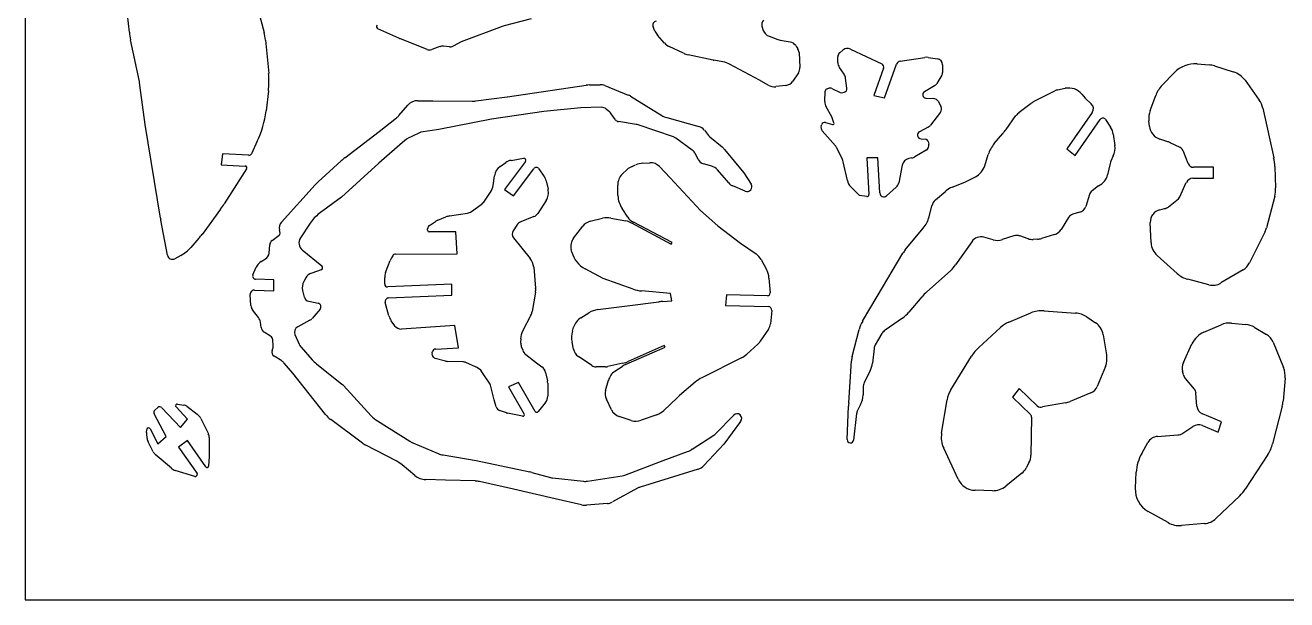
# Model space of a CAD drawing. Extents: x -388 to 195, y -213 to 246.
# Drawn here: x -388 to -44.5, y -213 to -56.7 of the extents above; entities that cross this region are included whole.
import ezdxf

# ---------------------------------------------------------------- set-up
doc = ezdxf.new("R2010")
doc.units = 0
doc.layers.add('CYAN', color=4, linetype='CONTINUOUS')

msp = doc.modelspace()

# ---------------------------------------------------------------- linework, layer by layer
at = {"layer": 'CYAN'}
for p, q in [((-388, 246), (-388, -213)), ((-359.65, -58.6), (-361.11, -45.19)), ((-324.52, -52.97), (-322.99, -58.63)), ((-286.27, -60.21), (-292, -57.66)), ((-258.11, -57.04), (-269.34, -61.16)), ((-250.25, -54.98), (-257.62, -56.89)), ((-216.54, -58.28), (-217.04, -57.11)), ((-187.41, -56.94), (-187.04, -58.08)), ((-356.93, -72.04), (-359.33, -60.64)), ((-322.62, -60.76), (-321.72, -69.78)), ((-278.61, -63.29), (-286, -60.31)), ((-269.34, -61.16), (-271.52, -62.37)), ((-213.96, -61.53), (-215.82, -59.42)), ((-185.48, -59.69), (-183.1, -60.55)), ((-182.43, -60.73), (-179.7, -61.25)), ((-275.14, -62.52), (-277.3, -63.29)), ((-272.52, -62.57), (-274.13, -62.4)), ((-208.73, -64.33), (-212.68, -62.49)), ((-200.73, -66.16), (-207.52, -64.75)), ((-178.21, -62.25), (-177.69, -63.01)), ((-177.3, -64.11), (-177.11, -68.22)), ((-166.76, -66.81), (-166.76, -65.25)), ((-166.24, -64.18), (-165.35, -63.44)), ((-163.34, -63.19), (-154.79, -67.23)), ((-198.02, -66.66), (-200.55, -66.2)), ((-188.11, -71.62), (-196.22, -67.29)), ((-165.05, -70.03), (-166.33, -68.18)), ((-154.32, -68.39), (-156.97, -75.83)), ((-154.07, -76.48), (-150.76, -67.28)), ((-149.76, -66.46), (-143.04, -65.44)), ((-142.12, -65.44), (-139.64, -65.81)), ((-138.23, -67.45), (-138.23, -69.54)), ((-68.92, -67.23), (-65.64, -67.48)), ((-64.23, -67.75), (-59.08, -69.36)), ((-185.73, -72.98), (-188.11, -71.62)), ((-177.5, -69.63), (-179, -71.88)), ((-164.28, -73.85), (-164.66, -71.05)), ((-138.43, -70.3), (-139.77, -72.51)), ((-78.46, -73), (-75.19, -69.61)), ((-55.88, -71.67), (-52.02, -77.06)), ((-355.36, -83.69), (-356.78, -72.96)), ((-321.8, -74.57), (-322.44, -79.97)), ((-256.65, -76.18), (-235.23, -73.01)), ((-234.37, -72.93), (-231.44, -72.86)), ((-230.18, -73.08), (-223.81, -75.69)), ((-180.94, -73.08), (-183.64, -73.4)), ((-170.28, -77.47), (-170.16, -74.61)), ((-169.64, -73.97), (-169.2, -73.82)), ((-168.35, -73.9), (-166.1, -74.95)), ((-165.42, -75.01), (-165.01, -74.9)), ((-140.41, -73.15), (-143.2, -74.84)), ((-113.27, -77.39), (-107.71, -74.54)), ((-106.97, -74.27), (-104.84, -73.85)), ((-100.33, -75.46), (-99.43, -76.55)), ((-286.25, -81.26), (-283.8, -78.43)), ((-281.12, -77.22), (-277, -77.22)), ((-277, -77.22), (-266.34, -77.35)), ((-265.3, -77.29), (-256.82, -76.2)), ((-223.18, -76), (-214.71, -81.22)), ((-168.35, -81.63), (-169.94, -78.93)), ((-156.97, -75.83), (-154.07, -76.48)), ((-142.79, -76.5), (-140.71, -76.62)), ((-139.37, -77.47), (-138.68, -78.79)), ((-117.36, -80.37), (-114.08, -77.91)), ((-99.43, -76.55), (-97.75, -78.06)), ((-81.71, -79.92), (-80.21, -75.8)), ((-291.6, -85.62), (-286.91, -81.89)), ((-261.09, -82.23), (-275.37, -85.03)), ((-246.78, -80.17), (-261.09, -82.23)), ((-236.74, -79.13), (-246.78, -80.17)), ((-231.19, -79), (-236.74, -79.13)), ((-228.84, -80.34), (-229.83, -79.5)), ((-227.32, -82.4), (-228.44, -80.79)), ((-213.32, -81.83), (-204.59, -84.26)), ((-167.8, -83.24), (-168.35, -81.63)), ((-138.8, -80.34), (-141.51, -83.86)), ((-120.95, -85.05), (-118.25, -81.29)), ((-97.47, -80.42), (-104.44, -90.28)), ((-102.16, -92.17), (-95.29, -82.33)), ((-93.86, -82.35), (-92.49, -84.43)), ((-51.04, -79.25), (-48.09, -92.76)), ((-351.2, -109.17), (-355.36, -83.69)), ((-300.95, -92.74), (-291.6, -85.62)), ((-280.25, -85.77), (-282.95, -87.04)), ((-275.37, -85.03), (-280.25, -85.77)), ((-221.7, -83.66), (-226.51, -82.9)), ((-211.53, -87.06), (-221.15, -83.8)), ((-203.1, -85.23), (-201.96, -86.69)), ((-171.27, -84.09), (-171.15, -83.74)), ((-167.41, -89.46), (-171.01, -85.38)), ((-170.11, -83.19), (-168.25, -83.72)), ((-142.17, -84.41), (-144.48, -85.66)), ((-81.88, -84.21), (-82.04, -82.67)), ((-324.83, -88.27), (-326.43, -91.67)), ((-285.31, -88.57), (-291.75, -94.18)), ((-206.38, -90.65), (-210.85, -87.42)), ((-201.59, -87.06), (-198.27, -89.81)), ((-144.08, -87.63), (-142.89, -87.7)), ((-142.15, -88.35), (-142, -89.04)), ((-124.16, -88.91), (-121.84, -86.19)), ((-91.75, -86.37), (-91.3, -89.37)), ((-76.95, -88.38), (-79.1, -87.66)), ((-73.58, -89.99), (-76.23, -88.67)), ((-334.27, -91.72), (-334.66, -94.67)), ((-327.1, -92.08), (-334.27, -91.72)), ((-204.79, -93.18), (-205.49, -91.72)), ((-197.6, -90.48), (-192.37, -96.83)), ((-165.52, -93.21), (-167, -90.09)), ((-155.85, -92.74), (-158.83, -92.74)), ((-158.83, -92.74), (-158.28, -102.75)), ((-155.33, -102.33), (-155.85, -92.74)), ((-142.69, -90.68), (-145.77, -92.49)), ((-126.76, -94.92), (-125.81, -91.89)), ((-104.44, -90.28), (-102.16, -92.17)), ((-91.75, -92.24), (-92.42, -93.68)), ((-71.37, -94.35), (-72.66, -91)), ((-334.66, -94.67), (-328.14, -94.99)), ((-327.74, -95.8), (-333.82, -105.31)), ((-308.26, -99.33), (-301.99, -93.6)), ((-291.75, -94.18), (-301.92, -103.47)), ((-258.73, -95.14), (-257.17, -94.03)), ((-251.79, -93.73), (-257.47, -101.36)), ((-255.73, -93.46), (-252.31, -92.89)), ((-255.04, -103.08), (-249.56, -95.74)), ((-248.12, -95.76), (-246.76, -97.72)), ((-225.44, -97.22), (-224.1, -95.96)), ((-222.79, -95.09), (-221.8, -94.7)), ((-219.84, -94.23), (-217.9, -94.13)), ((-215.35, -95.12), (-212.43, -98.17)), ((-201.1, -95.04), (-203.33, -94.42)), ((-196.46, -99.6), (-199.56, -96.04)), ((-164.14, -98.96), (-165.3, -93.85)), ((-149.21, -94.75), (-150.15, -99.53)), ((-146.58, -92.81), (-147.45, -92.99)), ((-92.64, -94.28), (-93.31, -97.37)), ((-64.45, -95.34), (-69.93, -95.34)), ((-64.45, -98.31), (-64.45, -95.34)), ((-47.77, -95.14), (-47.55, -100.97)), ((-260.62, -100.3), (-260.25, -97.62)), ((-246.17, -99.01), (-245.66, -101.32)), ((-212.43, -98.17), (-204.17, -107.14)), ((-192.37, -96.83), (-190.34, -99.95)), ((-135.6, -100.74), (-132.18, -99.41)), ((-132.18, -99.41), (-129.26, -97.89)), ((-73.63, -103.42), (-71.87, -99.46)), ((-70.08, -98.31), (-64.45, -98.31)), ((-318.23, -110.26), (-309.03, -100.1)), ((-262.97, -104.54), (-261.29, -102.08)), ((-257.47, -101.36), (-255.04, -103.08)), ((-226.63, -103.03), (-226.68, -100.2)), ((-191.97, -101.86), (-195.35, -100.42)), ((-160.81, -103.03), (-163.24, -100.62)), ((-158.9, -103.32), (-160.81, -103.03)), ((-150.85, -100.74), (-153.51, -103.09)), ((-140.19, -104.21), (-137.34, -101.79)), ((-98.25, -102.75), (-99.26, -105.98)), ((-95.74, -100.35), (-97.55, -101.74)), ((-301.92, -103.47), (-307.93, -107.94)), ((-266.47, -107.36), (-263.86, -105.45)), ((-246.21, -104.41), (-248.46, -107.87)), ((-141.93, -108.82), (-141.18, -105.8)), ((-76.75, -106.1), (-73.98, -103.88)), ((-47.8, -103.22), (-50.03, -111.82)), ((-349.29, -119.27), (-351.1, -109.74)), ((-334.81, -106.74), (-339.85, -113.59)), ((-275.64, -109.72), (-273.46, -108.85)), ((-272.44, -108.58), (-267.58, -107.82)), ((-249.51, -108.75), (-253.08, -110.19)), ((-234.19, -110.04), (-230.79, -109.22)), ((-228.54, -109.17), (-224.45, -109.94)), ((-223.93, -108.93), (-225.49, -106.57)), ((-204.17, -107.14), (-199.46, -111.28)), ((-103.92, -108.97), (-105.93, -112.25)), ((-100.92, -107.58), (-102.76, -108.11)), ((-79.05, -106.89), (-77.79, -106.59)), ((-318.62, -113.29), (-318.81, -112.4)), ((-310.42, -110.54), (-313.09, -114.57)), ((-278.47, -112.47), (-278.47, -112.12)), ((-270.78, -112.92), (-277.99, -112.94)), ((-277.97, -111.18), (-276.34, -110.08)), ((-270.36, -118.84), (-270.78, -112.92)), ((-254.17, -111.11), (-255.16, -112.62)), ((-238.69, -114.59), (-236.2, -111.35)), ((-222.89, -110.49), (-212.13, -116.29)), ((-211.88, -115.79), (-222.41, -110.29)), ((-199.46, -111.28), (-193.26, -115.99)), ((-148.38, -117.82), (-143.48, -111.9)), ((-81.46, -115.87), (-81.7, -110.39)), ((-50.4, -112.79), (-54.66, -121.34)), ((-340.69, -114.6), (-342.94, -117.15)), ((-321.62, -118.69), (-321.44, -116.41)), ((-320.78, -115.25), (-318.82, -113.81)), ((-255.06, -114.53), (-250.5, -120.18)), ((-212.13, -116.29), (-211.88, -115.79)), ((-193.26, -115.99), (-189.02, -118.92)), ((-130.29, -115.58), (-134.68, -121.87)), ((-124.45, -115.08), (-127, -114.38)), ((-118.82, -114.02), (-121.97, -115.02)), ((-114.96, -114.76), (-117.16, -114.03)), ((-112.35, -114.88), (-113.59, -114.95)), ((-107.79, -113.66), (-111.31, -114.7)), ((-345.62, -119.31), (-347.26, -120.2)), ((-312.58, -117.83), (-307.25, -122.16)), ((-287.17, -118.94), (-270.36, -118.84)), ((-239.17, -118.42), (-239.35, -117.73)), ((-156.08, -130.47), (-149.04, -118.74)), ((-74.35, -124.27), (-79.82, -119.36)), ((-326.01, -124.57), (-325.12, -122.53)), ((-323.73, -120.97), (-322.57, -120.23)), ((-307.45, -123.23), (-310, -124.1)), ((-289.87, -124), (-288.61, -120.67)), ((-249.56, -122.49), (-249.04, -128.24)), ((-230.69, -125.58), (-235.58, -122.98)), ((-187.66, -120.45), (-186.2, -123.13)), ((-136.02, -123.38), (-142.59, -129.28)), ((-56.42, -123.23), (-62.45, -126.82)), ((-320.33, -126), (-325.27, -125.78)), ((-320.33, -128.98), (-320.33, -126)), ((-311.61, -125.44), (-312.16, -126.38)), ((-290.12, -127.15), (-290.12, -125.34)), ((-222.44, -128.49), (-230.69, -125.58)), ((-185.5, -125.49), (-185.21, -129.53)), ((-65.72, -127.29), (-71.49, -125.81)), ((-326.56, -132.97), (-326.75, -129.97)), ((-325.54, -128.73), (-320.33, -128.98)), ((-312.48, -128.88), (-312.01, -130.67)), ((-271.85, -127.12), (-289.32, -127.89)), ((-289.05, -130.87), (-271.85, -130.1)), ((-271.85, -130.1), (-271.85, -127.12)), ((-249.07, -129.3), (-249.97, -134.58)), ((-212.28, -129.7), (-220.23, -128.98)), ((-211.98, -131.63), (-212.28, -129.7)), ((-197.1, -130), (-197.35, -132.97)), ((-185.92, -130.27), (-197.1, -130)), ((-160, -137.21), (-156.08, -130.47)), ((-310.82, -131.78), (-308.27, -132.33)), ((-307.72, -133.94), (-309.92, -136.49)), ((-288.98, -135.77), (-289.97, -132.13)), ((-232.06, -134.06), (-224.82, -133.09)), ((-224.82, -133.09), (-215.45, -131.93)), ((-214.51, -131.86), (-211.98, -131.63)), ((-197.35, -132.97), (-185.65, -133.24)), ((-143.84, -130.56), (-147.4, -134.76)), ((-324.45, -136.24), (-326.14, -134.09)), ((-310.49, -136.96), (-313.82, -138.71)), ((-287.41, -138.45), (-288.36, -137.09)), ((-250.3, -135.55), (-252.58, -139.91)), ((-236.69, -136.27), (-234.51, -134.93)), ((-184.74, -134.28), (-185.08, -137.9)), ((-149.16, -136.37), (-153.9, -139.69)), ((-120.19, -137.45), (-114.21, -134.95)), ((-110.61, -134.38), (-102.04, -135)), ((-98.97, -136.06), (-96.58, -137.63)), ((-323.78, -138.95), (-323.96, -137.48)), ((-321.2, -141.28), (-322.99, -140.2)), ((-271, -138.38), (-285.53, -139.35)), ((-270.06, -144.45), (-271, -138.38)), ((-238.99, -139.91), (-238.68, -138.87)), ((-185.61, -139.34), (-187.86, -142.69)), ((-162.87, -146.85), (-160.96, -139.47)), ((-154.73, -140.58), (-156.55, -143.61)), ((-128.4, -144.36), (-122.44, -138.9)), ((-67.11, -140.23), (-62.42, -138.18)), ((-59.6, -137.73), (-55.68, -138.1)), ((-53.36, -138.86), (-50.03, -140.83)), ((-320.46, -143.88), (-320.61, -142.27)), ((-314.56, -140.85), (-313.44, -143.43)), ((-253.1, -142.04), (-253.12, -143.01)), ((-252.93, -144.1), (-252.56, -145.09)), ((-238.75, -144.8), (-239.12, -142.94)), ((-214.01, -143.8), (-223.83, -148.19)), ((-213.76, -144.3), (-214.01, -143.8)), ((-188.55, -143.48), (-191.53, -146.18)), ((-94.48, -140.88), (-93.56, -146.33)), ((-72.66, -148.49), (-70.33, -143.41)), ((-48.26, -142.89), (-45.41, -149.85)), ((-320.78, -145.17), (-320.53, -144.4)), ((-318.13, -148.04), (-320.21, -146.75)), ((-312.9, -144.28), (-309.87, -147.72)), ((-277.23, -145.86), (-277.16, -145.54)), ((-276.86, -147), (-277.14, -146.56)), ((-273.53, -148.07), (-276.43, -147.33)), ((-276.21, -144.8), (-270.06, -144.45)), ((-251.69, -146.31), (-248.84, -148.57)), ((-233.74, -149.26), (-237.39, -146.83)), ((-224.4, -148.92), (-213.76, -144.3)), ((-193, -147.19), (-203.77, -152.58)), ((-156.9, -144.62), (-157.34, -148.59)), ((-136.01, -155.89), (-130.37, -146.75)), ((-315.18, -151.37), (-317.51, -148.59)), ((-308.68, -148.84), (-301.82, -154.32)), ((-268.87, -148.27), (-273.09, -148.14)), ((-265.18, -149.73), (-268.03, -148.47)), ((-261.58, -154.09), (-263.69, -150.97)), ((-248.84, -148.57), (-247.34, -149.61)), ((-229.98, -149.61), (-232.58, -149.61)), ((-225.27, -148.66), (-229.38, -149.53)), ((-227.47, -150.84), (-225.51, -149.53)), ((-163.78, -159.44), (-163.04, -147.97)), ((-157.99, -150.74), (-159.55, -153.92)), ((-93.91, -149.53), (-96.14, -154.98)), ((-72.68, -151.71), (-72.88, -150.92)), ((-306.23, -162.59), (-315.18, -151.37)), ((-253.7, -153.89), (-256.43, -155.08)), ((-249.16, -161.75), (-253.7, -153.89)), ((-246.31, -151.14), (-245.82, -153.45)), ((-245.74, -154.04), (-245.75, -157.56)), ((-230, -156.03), (-229.23, -153.3)), ((-205.62, -153.81), (-209.85, -157.44)), ((-69.67, -155.71), (-72.14, -152.78)), ((-44.98, -152.68), (-45.51, -158.95)), ((-301.37, -154.74), (-293.81, -162.94)), ((-260.34, -158.61), (-261.34, -154.64)), ((-256.43, -155.08), (-252.16, -162.47)), ((-159.87, -155.21), (-159.9, -157.29)), ((-117.38, -155.51), (-119.22, -157.86)), ((-119.22, -157.86), (-114.31, -162.57)), ((-112.45, -160.25), (-117.38, -155.51)), ((-97.85, -156.69), (-103.5, -159.03)), ((-69.02, -160.29), (-69.24, -156.77)), ((-352.71, -161.41), (-351.86, -160.67)), ((-350.83, -160.74), (-345.77, -166.14)), ((-343.79, -163.91), (-346.94, -160.54)), ((-346.54, -159.77), (-344.83, -160.02)), ((-344.01, -160.36), (-341.19, -162.5)), ((-259.77, -160.54), (-260.34, -158.61)), ((-246.36, -159.35), (-248.32, -161.8)), ((-228.37, -161.33), (-229.78, -158.41)), ((-210.5, -158.03), (-214.11, -161.48)), ((-164.19, -169.41), (-163.86, -160.29)), ((-160.55, -159.91), (-161.36, -161.51)), ((-138.5, -167.68), (-137.01, -158.58)), ((-104.76, -159.4), (-111.06, -160.54)), ((-45.76, -160.34), (-48.37, -170.58)), ((-349.66, -168.57), (-352.91, -162.45)), ((-345.77, -166.14), (-343.79, -163.91)), ((-340.22, -163.66), (-338.14, -167.85)), ((-296.19, -170.36), (-304.82, -163.98)), ((-292.12, -164.33), (-283.3, -169.86)), ((-256.97, -162.17), (-258.83, -161.53)), ((-252.58, -163.07), (-256.72, -162.25)), ((-222.99, -164.23), (-226.26, -163.17)), ((-216.04, -162.67), (-220.28, -164.18)), ((-199.96, -167.78), (-195.15, -162.84)), ((-193.24, -164.48), (-197.82, -170.7)), ((-161.63, -162.37), (-162.47, -169.56)), ((-113.98, -163.36), (-114.18, -173.68)), ((-62.25, -164.58), (-67.48, -162.42)), ((-63.22, -167.41), (-62.25, -164.58)), ((-354.94, -167.46), (-354.87, -166.69)), ((-354.02, -166.51), (-351.89, -170.55)), ((-206.4, -171.99), (-200.5, -168.2)), ((-79.7, -168.57), (-74.22, -168.15)), ((-72.78, -167.65), (-70.11, -165.87)), ((-67.5, -165.62), (-63.22, -167.41)), ((-353.16, -172.73), (-354.52, -170.01)), ((-351.89, -170.55), (-349.66, -168.57)), ((-343.86, -169.68), (-346.24, -171.47)), ((-346.24, -171.47), (-341.22, -178.62)), ((-338.8, -176.87), (-343.86, -169.68)), ((-337.89, -168.87), (-337.89, -174.07)), ((-287.02, -175.24), (-295.23, -170.96)), ((-282.46, -170.28), (-275.57, -173.23)), ((-197.82, -170.7), (-203.2, -176.45)), ((-84.01, -173.21), (-82.35, -170.26)), ((-348.22, -177.22), (-352.59, -173.48)), ((-337.89, -174.07), (-338.09, -176.67)), ((-274.23, -173.6), (-265.2, -175.11)), ((-265.2, -175.11), (-250.63, -178.23)), ((-224.75, -179.11), (-214.33, -175.11)), ((-214.33, -175.11), (-207.66, -172.71)), ((-133.99, -180.22), (-137.93, -171.79)), ((-49.64, -173.47), (-55.83, -182.92)), ((-341.83, -179.43), (-347.16, -177.81)), ((-281.91, -179.21), (-285.38, -176.33)), ((-250.1, -178.36), (-245, -179.77)), ((-204.81, -177.47), (-220.61, -182.37)), ((-116.66, -178.58), (-121, -182.08)), ((-114.73, -175.78), (-115.45, -177.15)), ((-85.75, -182.65), (-85.5, -178.29)), ((-273.61, -180.42), (-278.96, -180.3)), ((-265.48, -180.69), (-273.61, -180.42)), ((-255.04, -182.92), (-264.31, -180.84)), ((-244.45, -179.87), (-236, -180.77)), ((-234.93, -180.74), (-225.49, -179.3)), ((-243.69, -185.58), (-255.04, -182.92)), ((-221.33, -182.67), (-228.15, -186.4)), ((-124.67, -183.33), (-129.4, -183.22)), ((-57.32, -184.71), (-63.81, -190.91)), ((-236.55, -187.19), (-243.69, -185.58)), ((-229.5, -186.82), (-235.16, -187.29)), ((-76.85, -192.02), (-82.28, -188.97)), ((-66.88, -192.27), (-73.18, -192.81)), ((-388, -213), (195, -213))]:
    msp.add_line(p, q, dxfattribs=at)
for centre, radius, start, end in [((-291.74, -57.1), 0.613, 138.1492, 245.2295), ((-256.4, -61.79), 5.05, 103.9136, 109.7879), ((-216.01, -56.67), 1.12, 102.1554, 203.3042), ((-212.72, -56.66), 4.15, 202.9747, 221.6576), ((-185.95, -56.47), 1.54, 133.0465, 197.8372), ((-184.64, -57.31), 2.53, 197.7637, 250.5184), ((-339.47, -56.43), 20.3, 186.1301, 191.9459), ((-335.59, -61.92), 13.03, 5.1123, 14.6409), ((-283.61, -53.19), 7.51, 249.2701, 251.4854), ((-210.96, -58.87), 4, 221.4891, 244.5669), ((-181.47, -55.95), 4.88, 250.4893, 258.6924), ((-180.2, -63.61), 2.41, 34.5092, 78.1529), ((-277.96, -61.54), 1.87, 249.444, 290.556), ((-274.38, -64.63), 2.24, 83.5834, 110.0071), ((-272.33, -60.93), 1.65, 263.5231, 299.2552), ((-206.29, -59.3), 5.59, 244.159, 257.361), ((-179.43, -64.26), 2.13, 4.0892, 35.6764), ((-165.35, -65.27), 1.41, 129.0482, 178.8494), ((-164.15, -64.89), 1.89, 64.5879, 129.4616), ((-199.28, -59.58), 6.74, 257.6346, 259.1424), ((-199.14, -72.78), 6.22, 61.9866, 79.6554), ((-179.43, -68.34), 2.32, 326.2898, 2.9711), ((-164.36, -66.81), 2.4, 179.9453, 214.8305), ((-155.21, -68.08), 0.951, 340.6013, 63.4042), ((-149.56, -67.72), 1.28, 98.9678, 159.507), ((-142.58, -68.56), 3.15, 81.653, 98.347), ((-139.89, -67.45), 1.66, 0.0169, 81.5267), ((-69.51, -75.11), 7.91, 85.6918, 135.8959), ((-66.11, -73.82), 6.36, 72.8291, 85.8151), ((-368.53, -74.47), 11.85, 7.3369, 11.829), ((-343.83, -71.83), 22.2, 352.9293, 5.3044), ((-181.27, -70.38), 2.72, 276.8029, 326.4746), ((-166.94, -71.34), 2.3, 7.4105, 34.8442), ((-139.73, -69.56), 1.5, 330.2739, 0.9035), ((-60.95, -75.33), 6.25, 35.8382, 72.5799), ((-234.16, -80.27), 7.34, 91.6288, 98.4194), ((-231.34, -75.96), 3.1, 68.0241, 91.8984), ((-184.05, -70.03), 3.4, 240.3435, 276.8103), ((-169.44, -74.66), 0.72, 105.9027, 176.0055), ((-168.87, -74.99), 1.21, 64.5633, 105.8298), ((-165.67, -74.05), 0.997, 244.7256, 284.3746), ((-165.22, -73.97), 0.949, 283.2882, 7.4299), ((-142.74, -75.61), 0.895, 121.0528, 266.7878), ((-141.43, -71.49), 1.95, 301.4561, 328.5439), ((-106.33, -77.17), 2.97, 102.3352, 117.6898), ((-103.92, -78.39), 4.63, 39.1393, 101.4151), ((-72.78, -78.51), 7.91, 135.8982, 159.9771), ((-281.12, -80.79), 3.57, 90.0006, 138.6494), ((-266.24, -69.96), 7.4, 269.2379, 277.3105), ((-258.05, -67.47), 8.82, 277.9987, 279.1395), ((-225.41, -79.62), 4.25, 58.3701, 67.8021), ((-167.63, -77.61), 2.66, 176.9135, 209.7959), ((-140.8, -78.25), 1.63, 28.8145, 86.8642), ((-139.94, -79.47), 1.43, 322.6792, 28.7642), ((-110.62, -82.45), 5.71, 117.6086, 127.3553), ((-98.9, -79.39), 1.76, 324.299, 48.9528), ((-56.82, -80.51), 5.91, 12.3245, 35.7847), ((-349.31, -76.75), 27.06, 334.7977, 353.1641), ((-290.07, -77.94), 5.06, 308.6736, 318.9968), ((-231.15, -81.03), 2.02, 49.0373, 91.0607), ((-230.43, -82.17), 2.42, 34.6869, 48.8459), ((-226.33, -81.71), 1.21, 215.0636, 261.74), ((-211.85, -76.58), 5.45, 238.3854, 254.4174), ((-114.81, -83.73), 4.21, 127.0897, 144.5666), ((-94.58, -82.81), 0.859, 32.1412, 145.7721), ((-75.96, -82), 6.12, 160.1037, 186.2811), ((-222.21, -86.94), 3.31, 71.3647, 81.0363), ((-205.32, -87.01), 2.84, 38.8202, 75.1643), ((-170.01, -84.51), 1.33, 161.606, 221.1753), ((-170.35, -84.01), 0.848, 73.6955, 161.5085), ((-168.15, -83.37), 0.369, 254.241, 19.5871), ((-144.01, -86.59), 1.04, 117.1099, 265.9621), ((-143.16, -82.55), 2.11, 298.0504, 321.6418), ((-135.05, -74.96), 17.34, 319.6061, 324.3964), ((-96.58, -87.11), 4.89, 8.7603, 33.2297), ((-77.81, -83.78), 4.09, 186.0892, 251.6055), ((-278.7, -96.13), 10.04, 115.0715, 131.1794), ((-212.36, -89.49), 2.56, 53.8824, 71.2561), ((-200.01, -85.09), 2.52, 219.197, 231.1691), ((-142.96, -88.54), 0.838, 13.1205, 85.1065), ((-143.48, -89.38), 1.52, 301.3729, 12.7738), ((-117.63, -94.47), 8.58, 139.6126, 162.5346), ((-78.71, -93.68), 5.59, 63.5797, 71.584), ((-327.08, -91.38), 0.709, 267.983, 335.2548), ((-291.88, -104.69), 15, 127.2084, 132.377), ((-208.04, -92.93), 2.82, 25.3331, 53.8257), ((-201.41, -93.62), 4.93, 39.5013, 50.4987), ((-169.41, -91.22), 2.67, 25.1374, 41.2314), ((-147.13, -90.24), 2.63, 282.0206, 301.2362), ((-96.16, -90.09), 4.91, 333.9784, 8.4224), ((-74.43, -91.68), 1.89, 20.8856, 63.3404), ((-328.17, -95.51), 0.521, 326.3287, 87.0707), ((-256.65, -98.12), 3.63, 124.9818, 172.1413), ((-255.19, -96.93), 3.52, 98.8973, 124.2797), ((-252.21, -93.41), 0.53, 322.6479, 100.8376), ((-248.85, -96.27), 0.887, 34.8428, 143.0705), ((-220.99, -99.24), 4.52, 113.3869, 133.4165), ((-219.43, -100.22), 6.01, 93.8846, 113.17), ((-217.71, -97.4), 3.28, 44.0745, 93.4502), ((-202.7, -92.2), 2.31, 205.1706, 254.2899), ((-201.97, -98.08), 3.16, 40.3499, 73.9647), ((-168.35, -94.54), 3.13, 12.6815, 25.2002), ((-147.01, -95.19), 2.25, 101.405, 168.595), ((-131.59, -93.41), 5.06, 297.4386, 342.6449), ((-89.92, -94.95), 2.8, 153.0972, 166.0924), ((-69.93, -93.8), 1.54, 200.7607, 269.9971), ((-61.55, -95.8), 13.79, 2.7521, 12.7373), ((-300.29, -108.07), 11.83, 132.3667, 137.6333), ((-249.7, -99.86), 3.63, 13.4878, 36.0357), ((-222.71, -100.1), 3.97, 133.5095, 181.4589), ((-194.12, -97.58), 3.09, 220.7733, 246.5917), ((-160.83, -98.25), 3.38, 192.0624, 224.4314), ((-152.32, -99.09), 2.21, 311.7887, 348.6248), ((-97.48, -96.45), 4.27, 294.0628, 347.4982), ((-70.1, -100.25), 1.93, 89.3524, 155.8168), ((-264.73, -99.75), 4.15, 325.8807, 352.404), ((-249.63, -102.21), 4.07, 327.2214, 12.6269), ((-219.91, -102.82), 6.72, 181.7708, 213.9416), ((-191.47, -100.64), 1.32, 247.4567, 31.376), ((-158.83, -102.78), 0.55, 262.7375, 2.6813), ((-154.24, -102.28), 1.09, 182.6209, 312.2666), ((-133.27, -106.57), 6.28, 111.7775, 130.3348), ((-96.31, -103.34), 2.03, 127.6372, 162.9585), ((-55.21, -101.28), 7.66, 345.3433, 2.3745), ((-356.4, -90.78), 26.85, 323.5156, 327.2422), ((-266.09, -102.4), 3.78, 306.0149, 325.4928), ((-138.25, -106.52), 3.01, 129.9859, 166.1885), ((-101.57, -105.26), 2.41, 285.4817, 342.6836), ((-78.37, -104.04), 2.62, 282.6865, 308.1182), ((-74.74, -102.92), 1.22, 308.3717, 335.9195), ((-328.45, -105.39), 23.06, 189.4372, 190.8783), ((-302.09, -116.04), 9.98, 125.7989, 146.559), ((-274.2, -113.31), 3.87, 111.8878, 123.5648), ((-271.73, -113.24), 4.72, 98.6687, 111.4779), ((-267.96, -105.31), 2.54, 278.4236, 305.8936), ((-250.38, -106.65), 2.28, 292.4542, 327.3866), ((-229.55, -114.42), 5.35, 79.0914, 103.4466), ((-220.51, -106.64), 4.11, 213.6841, 242.3713), ((-149.48, -106.94), 7.78, 320.4158, 345.9942), ((-102.21, -110.06), 2.03, 105.5845, 147.5178), ((-78.26, -110.24), 3.44, 103.3273, 182.51), ((-316.44, -111.9), 2.42, 137.466, 191.8617), ((-319.14, -113.39), 0.529, 307.2433, 10.6112), ((-277.32, -112.12), 1.14, 124.3687, 179.9831), ((-277.99, -112.47), 0.471, 180, 270), ((-253.79, -113.51), 1.63, 147.0997, 218.8958), ((-252.16, -112.38), 2.38, 112.7069, 147.5412), ((-233.32, -113.56), 3.63, 103.8637, 142.508), ((-225.47, -115.3), 5.45, 61.7893, 79.2576), ((-108.7, -110.53), 3.25, 286.2409, 328.2697), ((-54.78, -110.58), 4.91, 333.2239, 345.325), ((-351.65, -104.65), 14.8, 317.7856, 322.8943), ((-319.81, -116.56), 1.63, 126.3949, 174.7228), ((-311.04, -115.92), 2.45, 146.6173, 231.1517), ((-235.78, -116.83), 3.68, 142.4018, 194.0269), ((-127.79, -117.3), 3.03, 74.8415, 145.3775), ((-123.3, -110.81), 4.42, 255.0149, 287.6215), ((-118, -116.61), 2.71, 71.907, 107.6012), ((-113.76, -111.18), 3.77, 251.531, 272.6275), ((-112.54, -110.56), 4.32, 272.5649, 286.6142), ((-76.5, -115.68), 4.96, 182.208, 227.9837), ((-347.93, -118.99), 1.39, 191.5515, 298.8642), ((-350.62, -110.36), 10.26, 299.1974, 318.5059), ((-323.63, -118.52), 2.02, 301.9265, 355.0566), ((-282.9, -122.86), 6.11, 145.3859, 159.0533), ((-287.18, -119.81), 0.867, 89.2657, 150.8714), ((-253.92, -122.92), 4.38, 5.7199, 38.7367), ((-232.26, -116.67), 7.13, 194.2138, 242.2773), ((-191.7, -122.66), 4.6, 28.5846, 54.3739), ((-142.57, -122.64), 7.55, 140.3348, 148.9529), ((-321.88, -124.02), 3.56, 121.3415, 155.4022), ((-307.65, -122.64), 0.627, 289.4964, 49.2643), ((-191.23, -125.91), 5.75, 4.2489, 28.9371), ((-141.92, -116.81), 8.83, 311.9132, 325.055), ((-58.78, -119.26), 4.61, 300.7114, 333.1767), ((-325.22, -124.92), 0.867, 156.1485, 266.6653), ((-309.2, -128.03), 3.38, 150.8029, 194.5718), ((-309.07, -126.85), 2.9, 108.5789, 150.9157), ((-286.35, -125.34), 3.77, 159.1164, 179.9516), ((-69.79, -119.23), 6.79, 227.8895, 255.4805), ((-64.65, -123.13), 4.3, 255.642, 300.84), ((-325.59, -129.9), 1.17, 87.5097, 183.7129), ((-289.35, -127.12), 0.769, 181.9534, 271.7762), ((-253.01, -128.67), 4, 350.9333, 6.2537), ((-219.41, -120.13), 8.89, 250.0534, 264.6799), ((-185.9, -129.58), 0.696, 267.9872, 4.0622), ((-133.77, -139.1), 13.2, 131.9245, 139.6924), ((-324.55, -132.85), 2.01, 183.5213, 218.0454), ((-310.52, -130.27), 1.54, 194.8834, 258.8955), ((-308.46, -133.29), 0.985, 319.1141, 78.7178), ((-289.01, -131.86), 0.993, 92.1679, 195.803), ((-214.2, -141.85), 9.99, 91.7662, 97.1861), ((-185.68, -134.19), 0.942, 354.0574, 88.4072), ((-326.39, -137.74), 2.44, 5.9212, 37.6058), ((-311.44, -135.24), 1.96, 298.8051, 320.4751), ((-284.91, -134.68), 4.21, 195.0282, 214.915), ((-253.2, -134.01), 3.28, 332.0444, 349.9912), ((-234.27, -140.17), 4.6, 121.8229, 163.5377), ((-231.26, -140.18), 6.18, 97.4313, 121.7566), ((-153.15, -141.47), 8.06, 148.0636, 165.5684), ((-154.56, -128.68), 9.39, 305.0757, 319.6715), ((-111.22, -142.17), 7.81, 85.5416, 112.5088), ((-102.5, -141.35), 6.36, 56.2726, 85.794), ((-322.12, -138.77), 1.67, 186.0152, 238.4457), ((-313.02, -140.19), 1.68, 118.4869, 203.5403), ((-285.68, -137.24), 2.12, 214.9491, 273.9668), ((-248.54, -142.03), 4.57, 152.3658, 180.1644), ((-232.98, -141.69), 6.27, 163.4504, 191.4221), ((-188.13, -137.61), 3.06, 325.5268, 354.446), ((-152.19, -142.12), 2.97, 125.1041, 148.7036), ((-117.18, -144.59), 7.75, 112.8331, 132.7108), ((-99.29, -141.69), 4.88, 9.5816, 56.3333), ((-64.55, -146.03), 6.35, 113.769, 155.5494), ((-60.15, -143.41), 5.7, 84.4625, 113.5224), ((-56.2, -143.65), 5.58, 59.3047, 84.602), ((-321.87, -142.35), 1.27, 3.8054, 58.0817), ((-321.74, -143.96), 1.29, 339.8772, 3.4965), ((-310.48, -142.11), 3.24, 204.0025, 221.7945), ((-249.88, -143.01), 3.24, 180.0302, 199.7435), ((-191.54, -140.17), 4.46, 312.0723, 325.629), ((-154.39, -144.92), 2.52, 148.5888, 173.1781), ((-52.18, -144.47), 4.23, 21.8935, 59.3851), ((-319.5, -145.6), 1.36, 161.3464, 238.2331), ((-276.36, -146.11), 0.902, 164.1798, 210.1662), ((-276.16, -145.84), 1.04, 92.7484, 163.2603), ((-276.24, -146.63), 0.723, 210.9856, 254.2515), ((-250.03, -144.2), 2.68, 199.5037, 231.8263), ((-235.63, -144.18), 3.18, 191.2306, 236.4895), ((-195.89, -141.38), 6.49, 296.4992, 312.2415), ((-157.09, -148.33), 5.96, 165.7124, 176.5562), ((-120.7, -152.73), 11.37, 132.6068, 148.2886), ((-99.33, -147.32), 5.86, 337.8742, 9.7262), ((-319.48, -150.21), 2.55, 39.4224, 58.0505), ((-303, -141.58), 9.22, 221.7592, 231.9056), ((-272.99, -146.2), 1.95, 253.9424, 267.2324), ((-268.95, -150.49), 2.23, 65.4607, 87.8418), ((-266.61, -152.95), 3.53, 34.1741, 65.9983), ((-248.74, -151.66), 2.48, 12.0997, 55.5273), ((-232.59, -147.52), 2.09, 236.4814, 270.3348), ((-230.04, -146.63), 2.98, 271.2879, 282.8493), ((-225.03, -154.46), 4.36, 124.0868, 164.628), ((-221.5, -155.56), 7.24, 113.6205, 123.652), ((-226.73, -141.7), 7.11, 281.8453, 294.0559), ((-163.81, -147.83), 6.51, 333.3931, 353.3013), ((-69.29, -150.02), 3.71, 155.5278, 193.9518), ((-51.09, -152.18), 6.14, 355.331, 22.2773), ((-304.32, -157.47), 4.02, 42.8276, 51.5776), ((-263, -155.06), 1.71, 14.2367, 34.4258), ((-248.59, -154.1), 2.85, 1.2553, 13.3331), ((-199.74, -160.66), 9.03, 116.5263, 130.6149), ((-156.8, -155.28), 3.07, 153.6275, 178.5987), ((-70.11, -151.07), 2.66, 194.0566, 220.0921), ((-248.59, -157.59), 2.84, 321.7102, 0.46), ((-226.73, -156.92), 3.39, 164.7527, 205.9874), ((-198.68, -170.44), 17.14, 130.6734, 133.6018), ((-165.94, -157.17), 6.05, 333.0311, 358.8475), ((-129.73, -159.77), 7.38, 148.3567, 170.7427), ((-99.04, -153.79), 3.14, 292.3731, 337.6269), ((-71.07, -156.89), 1.84, 3.8482, 40.1086), ((-352.16, -162.05), 0.846, 130.3013, 207.9859), ((-351.37, -161.23), 0.736, 42.209, 130.9026), ((-346.63, -160.21), 0.449, 78.3908, 226.9288), ((-345.07, -161.75), 1.75, 52.6043, 81.9669), ((-258.36, -160.13), 1.47, 195.8582, 251.1825), ((-225.15, -159.76), 3.58, 206.0087, 251.9315), ((-156.89, -160.53), 6.97, 171.0402, 178.0182), ((-111.53, -159.3), 1.33, 225.8651, 290.8014), ((-105.85, -153.35), 6.15, 280.1831, 292.5027), ((-66.54, -160.12), 2.48, 183.8343, 247.7476), ((-54.1, -158.14), 8.62, 345.2086, 354.5964), ((-343.19, -165.15), 3.32, 26.6115, 52.9305), ((-300.24, -157.91), 7.6, 217.9981, 232.9746), ((-287.83, -157.4), 8.16, 222.8249, 238.2189), ((-256.34, -160.48), 1.81, 249.4295, 257.6733), ((-252.51, -162.67), 0.403, 260.1337, 29.2693), ((-248.72, -161.49), 0.51, 210.8498, 322.3603), ((-221.71, -160.24), 4.19, 252.2592, 289.8589), ((-217.87, -157.53), 5.45, 289.5676, 313.6159), ((-194.19, -163.66), 1.26, 319.3752, 139.3752), ((-159.04, -162.71), 2.62, 152.622, 172.5983), ((-115.05, -163.34), 1.07, 358.541, 45.89), ((-350.54, -168.04), 4.45, 172.5008, 206.3372), ((-354.42, -166.7), 0.443, 25.4612, 177.8426), ((-340.29, -168.94), 2.4, 1.7308, 26.7853), ((-202.07, -165.6), 3.03, 301.1804, 314.2223), ((-131.56, -168.81), 7.03, 170.685, 205.0463), ((-74.45, -165.15), 3.01, 274.3646, 303.6399), ((-68.57, -168.17), 2.77, 67.2906, 123.6741), ((-291.81, -164.43), 7.37, 233.5329, 242.3545), ((-280.21, -164.72), 5.99, 238.9822, 248.0169), ((-163.33, -169.49), 0.858, 175.0783, 355.0647), ((-79.45, -171.89), 3.33, 94.2651, 150.5642), ((-57.69, -168.2), 9.62, 326.766, 345.694), ((-351.04, -171.71), 2.35, 205.8729, 228.8562), ((-273.32, -167.77), 5.9, 247.6501, 261.1863), ((-209.12, -168.69), 4.27, 289.9124, 309.5076), ((-118.86, -173.59), 4.68, 331.9939, 358.9013), ((-73.86, -178.94), 11.66, 150.5379, 176.7935), ((-346.29, -174.97), 2.97, 229.3873, 252.9616), ((-338.48, -176.65), 0.392, 214.8009, 356.4836), ((-291.33, -183.47), 9.29, 50.214, 62.3674), ((-252.48, -187.1), 9.05, 74.8024, 78.2257), ((-205.92, -173.93), 3.71, 287.3648, 317.1164), ((-119.54, -174.92), 4.66, 308.1752, 331.4712), ((-341.68, -178.91), 0.541, 254.0428, 32.2174), ((-278.86, -175.53), 4.77, 230.3016, 268.8296), ((-265.7, -187.04), 6.35, 77.3626, 87.9846), ((-244.13, -176.57), 3.32, 254.8218, 264.3924), ((-235.56, -176.63), 4.16, 263.9224, 278.6351), ((-225.97, -175.98), 3.36, 278.328, 291.4662), ((-129.28, -178.03), 5.19, 204.9537, 268.6733), ((-219.39, -186.22), 4.04, 107.508, 118.5671), ((-124.55, -177.67), 5.66, 268.7485, 308.7889), ((-78.96, -183.03), 6.81, 176.7764, 240.7673), ((-64.23, -177.42), 10.05, 313.4739, 326.7496), ((-235.53, -182.72), 4.58, 257.1357, 274.6373), ((-229.81, -183.4), 3.43, 275.0205, 298.8024), ((-73.73, -186.44), 6.39, 240.7476, 274.8803), ((-67.28, -187.23), 5.05, 274.4712, 313.3632)]:
    msp.add_arc(centre, radius, start, end, dxfattribs=at)

doc.saveas('drawing.dxf')
